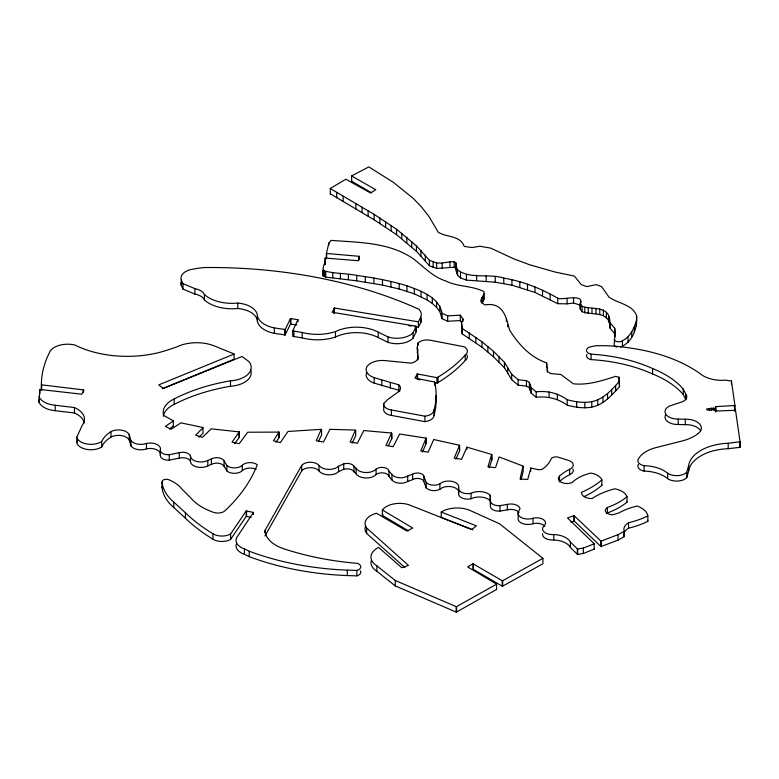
<?xml version="1.0" encoding="UTF-8"?>
<svg xmlns="http://www.w3.org/2000/svg" width="779" height="779" viewBox="0 0 779 779"><rect width="100%" height="100%" fill="white"/><g stroke="black" fill="none" stroke-linecap="round" stroke-linejoin="round"><path stroke-width="1.17" d="M482.035 297.675L481.14 299.954L481.695 302.359L484.665 304.891C502.971 301.96 506.048 316.196 509.495 329.916C518.405 344.23 530.256 357.298 546.654 362.897L547.394 371.31L550.568 373.531L560.89 374.504L573.276 383.784C587.902 385.401 601.894 380.746 615.566 376.364L618.984 377.26L619.509 386.657C611.817 395.216 603.637 404.71 591.787 407.105C583.549 408.644 575.184 407.29 567.18 405.148C558.154 398.595 547.238 395.966 536.195 397.271L531.259 393.249L529.379 387.767L529.379 382.333L526.438 380.707L518.123 379.704L511.676 374.232L504.461 362.313L493.497 351.368L482.006 341.777L462.161 328.397L461.528 322.672L463.028 319.098L460.35 315.222L447.662 315.836L442.063 313.236C438.83 296.906 420.757 290.81 406.969 285.844C390.61 280.722 373.677 277.791 356.743 275.396C345.905 273.283 334.376 273.76 323.85 270.771C321.182 267.908 326.508 262.065 325.164 258.053L358.321 260.722L359.187 256.31L326.411 253.457L328.845 243.087L331.104 240.37C359.002 242.532 389.305 242.201 413.298 258.774C423.679 266.603 432.588 276.769 445.403 280.839C457.536 286.993 472.055 285.533 483.934 291.58L484.392 298.922L482.035 303.109L482.035 297.675L484.392 293.488M325.155 264.237L325.164 263.487M620.532 347.044A4.616 2.668 0 0 0 622.44 346.168C633.278 340.462 637.553 327.229 636.589 315.592C632.412 304.258 617.679 303.557 608.925 297.042L601.748 286.769L596.286 284.627L586.733 286.604L581.231 284.588L574.405 276.097L555.067 272.046L529.184 264.617L513.371 258.677L490.682 248.112L479.835 246.242L472.23 247.556L464.255 246.417C460.243 235.17 446.727 237.614 438.265 232.259L428.966 216.513L421.643 207.146L413.347 198.47L393.453 182.403L368.837 166.91L351.543 175.937L375.78 189.716L370.59 192.988L345.866 179.228L330.238 188.499L374.095 214.342L396.54 229.24L416.444 245.862L429.404 260.264L436.639 263L442.209 263.059L449.95 261.763L454.157 261.822L455.939 262.942L456.582 272.699L457.594 275.338L460.516 277.899L466.436 280.119L495.21 282.222L511.939 285.182L535.037 292.446L557.783 303.693L567.112 303.849L573.548 303.021L580.9 305.378M636.414 325.953L636.589 315.592M84.307 422.948A25.464 14.704 0 0 0 74.433 412.967L55.221 410.708A19.894 11.49 0 0 1 38.95 402.12L39.836 389.451L81.853 394.213L83.635 389.928L41.375 384.807A198.83 114.795 0 0 1 49.135 353.286A18.803 10.857 0 0 1 74.891 345.019A79.565 45.932 0 0 0 167.485 350.034L176.249 347.161A30.907 17.849 0 0 1 214.098 345.837L234.206 354.017L158.721 384.884L163.347 388.429L242.045 356.48L248.735 361.446A23.292 13.447 0 0 1 230.496 380.824A145.809 84.181 0 0 0 174.184 398.926A30.293 17.489 0 0 0 163.619 415.402L173.386 420.835L165.44 426.395L171.127 429.258L180.923 422.851L202.891 427.505L203.066 433.212L198.918 437.204M38.95 402.12L39.388 398.507M234.586 443.728L239.241 437.467L239.25 431.907L211.226 428.849L202.355 437.35L195.646 435.188L203.066 427.778M239.241 437.467L238.978 431.77M616.939 347.054A4.616 2.668 0 0 1 614.173 345.058L615.118 332.243L614.738 328.319L609.908 322.584C610.22 304.92 592.644 310.188 582.088 306.274L580.238 303.752C584.941 293.05 561.659 300.528 557.783 298.25C541.103 288.503 522.845 281.355 503.76 278.093C488.852 273.215 470.458 279.583 457.594 269.894L456.582 267.265M615.03 336.694L614.738 333.753L609.908 328.017C610.22 310.354 592.644 315.622 582.088 311.717L580.238 309.185L580.725 301.152M417.797 359.947L417.31 347.327L418.119 343.003A10.215 5.891 0 0 1 430.982 340.365L464.401 346.83A11.247 6.495 0 0 1 465.267 355.039L465.267 360.473A165.197 95.369 0 0 1 438.012 382.567L437.107 383.112L434.809 382.674M417.31 352.76L417.914 349.518M461.684 322.594L460.204 320.568L447.662 321.269L442.063 318.669L439.833 311.61L436.6 307.345L432.316 303.459L427.096 299.925L414.311 293.858L399.14 288.98L382.489 285.104L356.743 280.829L325.729 277.11L322.944 275.717L323.616 272.426M239.241 432.033L232.045 442.092L239.202 443.709L247.732 432.218L278.97 432.111L273.419 440.748L280.304 442.638L288.016 431.449L321.26 429.346L316.245 440.778L323.48 442.014L329.936 429.346L355.419 430.066L350.122 441.985L357.366 443.222L363.822 430.553L391.535 433.036L385.965 445.452L393.21 446.688L399.656 434.02L426.055 438.149L420.767 450.953L428.138 452.18L433.718 439.522L459.581 445.306L454.196 458.101L461.577 459.289L466.962 447.156L491.637 454.449L487.946 466.923L495.541 467.624L499.105 456.961L523.001 466.046L520.07 478.978L527.695 479.494L530.889 468.004L537.325 469.494A5.102 2.95 0 0 0 543.265 468.617L546.371 465.92A45.221 26.106 0 0 0 551.172 458.753A5.122 2.95 0 0 1 558.942 457.409L567.794 460.165A9.27 5.356 0 0 1 569.644 469.299L569.644 474.732A50.129 28.94 0 0 0 559.507 481.549A8.579 4.956 0 0 0 559.234 481.841M521.054 479.65L523.137 471.655L523.137 466.222M638.4 464.313A9.085 5.239 0 0 0 644.087 471.1A29.904 17.265 0 0 1 667.671 478.696A11.704 6.758 0 0 0 686.727 477.731L686.727 472.288L688.655 465.491A42.407 24.48 0 0 1 728.19 443.261L740.05 441.771L735.532 410.319L715.998 410.991L715.502 406.638L734.918 405.499L731.462 381.028L725.463 380.171A25.921 14.967 0 0 1 702.21 375.205A128.739 74.326 0 0 0 629.997 348.018A107.103 61.833 0 0 0 595.779 345.749L590.316 346.84A6.904 3.983 0 0 0 586.499 350.647A6.904 3.983 0 0 0 591.076 354.172A119.43 68.951 0 0 1 652.607 368.535A94.415 54.511 0 0 1 683.241 389.072L685.656 393.901L685.656 399.335A10.731 6.193 0 0 1 685.958 399.705M686.727 477.731L688.655 470.925L688.655 465.491M614.173 339.625A4.616 2.668 0 0 0 617.669 341.747A4.616 2.668 0 0 0 622.44 340.735C630.279 337.015 634.125 328.436 636.414 320.52M489.231 467.76L491.792 460.077L491.792 454.644M256.106 469.416A8.851 5.112 0 0 0 242.298 470.652A9.007 5.2 0 0 1 226.874 470.964L224.07 466.251A7.595 4.382 0 0 0 211.382 464.42L207.827 465.861A10.341 5.969 0 0 1 196.649 466.923A10.341 5.969 0 0 1 190.485 461.431A8.033 4.635 0 0 0 179.287 458.11L169.257 460.155A7.868 4.547 0 0 1 160.328 455.452A10.224 5.901 0 0 0 156.774 449.795A10.224 5.901 0 0 0 146.481 448.879A10.575 6.105 0 0 1 130.96 445.948L130.969 440.515L129.207 434.614A11.149 6.436 0 0 0 111.008 431.585L111.008 437.019A39.447 22.776 0 0 0 101.708 446.98A14.343 8.277 0 0 1 86.829 449.415A14.343 8.277 0 0 1 76.77 442.638L76.77 437.204L82.301 425.207A25.464 14.704 0 0 0 74.433 407.534L55.221 405.265A19.894 11.49 0 0 1 38.95 396.686M76.77 442.638L77.569 440.622M422.422 452.024L426.074 443.709L426.074 438.275M455.881 459.172L459.591 450.866L459.591 445.432M318.66 441.06L321.571 435.023L321.571 429.58M352.137 443.095L355.691 435.734L355.691 430.3M388.38 445.734L391.779 438.694L391.779 433.26M285.143 334.931L285.143 329.498L290.479 318.621L297.938 319.682L292.7 330.919L292.7 336.353L302.194 337.901A36.321 20.965 0 0 0 335.486 337.015A32.28 18.638 0 0 1 378.263 337.599L388 342.332A18.151 10.478 0 0 0 413.094 338.096L416.161 331.854L415.947 326.187L332.136 312.252L334.532 308.065L418.42 321.834L420.728 317.15A19.086 11.023 0 0 0 419.024 309.321A336.703 194.39 0 0 0 205.189 267.528A51.073 29.485 0 0 0 193.25 269.115A16.077 9.28 0 0 0 181.303 280.021L181.303 285.455L182.968 289.077L194.886 294.063A14.373 8.296 0 0 1 204.4 299.915A32.601 18.823 0 0 0 237.77 308.503A22.893 13.214 0 0 1 257.421 321.445A25.317 14.616 0 0 0 274.325 333.354L285.143 334.931L290.479 324.054L290.479 318.621M413.094 338.096L413.094 332.662L416.161 326.42M414.827 326.674L418.42 327.268L420.728 322.584A19.086 11.023 0 0 0 421.04 318.212M544.774 526.283A8.861 5.122 0 0 0 533.06 523.702A9.961 5.745 0 0 1 522.368 523.488A9.961 5.745 0 0 1 518.181 517.801L518.181 512.368L520.031 508.599A9.231 5.326 0 0 0 507.363 504.383L500.011 505.629A8.248 4.762 0 0 1 490.468 500.342L490.215 495.288A12.552 7.245 0 0 0 471.061 493.302A9.056 5.229 0 0 1 458.588 488.141A10.185 5.881 0 0 0 452.365 481.441A10.185 5.881 0 0 0 439.901 483.876A8.735 5.044 0 0 1 426.181 482.405L423.873 476.222A6.544 3.778 0 0 0 419.365 473.165A6.544 3.778 0 0 0 412.636 474.168L407.699 476.047A9.582 5.531 0 0 1 391.954 474.547L389.013 471.149A7.157 4.129 0 0 0 383.804 467.536A7.157 4.129 0 0 0 376.111 469.075A10.916 6.3 0 0 1 365.721 472.532A10.916 6.3 0 0 1 356.11 468.393L353.997 466.329A7.167 4.138 0 0 0 343.714 463.885L338.553 466.202A10.828 6.251 0 0 1 328.387 469.386A10.828 6.251 0 0 1 319.039 465.462A9.543 5.511 0 0 0 310.373 462.239A9.543 5.511 0 0 0 301.677 465.443L264.957 530.567L264.957 532.739M740.05 441.771L739.982 447.331L728.19 448.694A42.407 24.48 0 0 0 688.655 470.925M264.957 536.001L301.677 470.876L301.677 465.443M465.267 355.039A165.197 95.369 0 0 1 438.012 377.133L437.107 377.669L417.359 373.969L414.895 378.097L434.633 382.031L434.633 385.293M169.413 429.054L173.279 426.132M275.902 442.326L278.999 437.662L278.999 432.228M130.96 440.515A10.575 6.105 0 0 0 146.481 443.436A10.224 5.901 0 0 1 156.774 444.361A10.224 5.901 0 0 1 160.328 450.019A7.868 4.547 0 0 0 169.257 454.722L179.287 452.667A8.033 4.635 0 0 1 190.485 455.997A10.341 5.969 0 0 0 196.649 461.48A10.341 5.969 0 0 0 207.827 460.418L211.382 458.987A7.595 4.382 0 0 1 224.07 460.817L226.874 465.53A9.007 5.2 0 0 0 242.308 465.219A8.851 5.112 0 0 1 257.274 464.761A260.984 150.678 0 0 1 225.306 510.479A8.345 4.82 0 0 1 213.709 512.416A59.408 34.295 0 0 1 190.884 498.044L181.809 488.988A39.291 22.679 0 0 0 168.712 479.689A4.372 2.522 0 0 0 163.96 479.728A4.372 2.522 0 0 0 162.071 482.23L162.071 487.673A68.211 39.378 0 0 0 173.746 507.489L185.421 518.201A204.137 117.853 0 0 0 212.94 539.185A12.113 6.992 0 0 0 230.613 539.399L230.613 533.966L246.203 510.946L253.448 512.426L236.826 537.383A17.177 9.923 0 0 0 244.431 548.893L249.241 551.211A204.137 117.853 0 0 0 347.346 570.14L356.879 570.432A6.953 4.012 0 0 0 360.765 566.976A6.953 4.012 0 0 0 357.327 563.363A207.75 119.947 0 0 1 283.984 548.854A37.694 21.763 0 0 1 264.957 530.567M230.613 539.399L246.203 516.38L251.159 517.344M330.325 193.815L374.095 219.785L396.54 234.674L416.444 251.296L429.404 265.697L436.639 268.434L454.157 267.265L455.939 268.385L456.582 272.699M351.631 181.254L371.583 192.773M408.517 530.869L382.353 515.416L382.353 509.972L412.753 528.035L406.989 531.083L376.471 513.234A19.621 11.325 0 0 0 366.617 527.977L408.498 565.408L401.798 567.745L378.516 547.394A22.464 12.97 0 0 0 376.841 565.836L395.265 580.472L456.358 606.705L496.642 584.153L467.692 566.946L473.009 563.743L502.426 580.852L542.914 558.329L499.573 523.809L470.964 510.849A21.627 12.483 0 0 0 441.216 512.037L441.216 517.47L472.911 529.866M371.125 560.997A22.464 12.97 0 0 0 376.841 571.27L395.265 585.905L456.358 612.148L496.554 589.43M529.379 382.333L531.259 387.815L536.195 391.827C547.238 390.532 558.154 393.161 567.18 399.715C575.184 401.857 583.549 403.21 591.787 401.672C603.637 399.276 611.817 389.782 619.509 381.223M435.928 395.586A165.197 95.379 0 0 1 434.069 415.334A11.247 6.495 0 0 1 424.945 421.643L391.389 415.411A10.205 5.891 0 0 1 383.735 408.887L383.735 403.454L387.533 399.695L397.884 392.197A10.555 6.096 0 0 0 398.78 384.826L374.154 377.669A16.515 9.533 0 0 1 366.851 366.763A16.515 9.533 0 0 1 383.92 360.492L411.108 363.15A10.555 6.096 0 0 0 417.953 356.909L417.31 347.327M162.207 388.731L234.08 359.246M542.583 533.566A9.952 5.745 0 0 0 553.762 539.993A18.482 10.672 0 0 1 570.384 547.433L577.502 554.453L583.374 553.48L594.221 549.078M285.143 329.498L274.325 327.92A25.317 14.616 0 0 1 257.421 316.011A22.893 13.214 0 0 0 237.77 303.07A32.601 18.823 0 0 1 204.39 294.481A14.373 8.296 0 0 0 194.886 288.629L182.968 283.644L181.303 280.021M473.009 563.743L473.009 569.176L502.426 586.285L542.914 563.762L542.914 558.329M518.181 512.368A9.961 5.745 0 0 0 522.368 518.054A9.961 5.745 0 0 0 533.06 518.259A8.861 5.122 0 0 1 542.564 519.106A8.861 5.122 0 0 1 545.144 524.452L542.69 527.753A9.952 5.745 0 0 0 553.762 534.55A18.482 10.672 0 0 1 570.384 541.999L577.502 549.02L583.374 548.046L594.26 543.791L567.521 517.986L573.977 515.581L600.979 541.162L618.068 534.647L624.213 531.249A16.252 9.387 0 0 1 628.526 522.738A69.662 40.216 0 0 0 647.855 515.893L647.855 521.336A69.662 40.216 0 0 1 628.526 528.172A16.252 9.387 0 0 0 624.213 536.682L618.068 540.081L600.979 546.595L574.357 521.093L570.822 522.115M290.479 324.054L296.76 324.931M301.677 470.876A9.543 5.511 0 0 1 310.373 467.673A9.543 5.511 0 0 1 319.039 470.896A10.828 6.251 0 0 0 328.387 474.82A10.828 6.251 0 0 0 338.553 471.636L343.714 469.318A7.167 4.138 0 0 1 353.997 471.772L356.11 473.836A10.916 6.3 0 0 0 365.721 477.975A10.916 6.3 0 0 0 376.111 474.518A7.157 4.129 0 0 1 383.804 472.97A7.157 4.129 0 0 1 389.013 476.592L391.954 479.981A9.582 5.531 0 0 0 407.699 481.48L412.636 479.611A6.544 3.778 0 0 1 419.365 478.598A6.544 3.778 0 0 1 423.873 481.656L426.181 487.839A8.735 5.044 0 0 0 439.901 489.309A10.185 5.881 0 0 1 452.365 486.885A10.185 5.881 0 0 1 458.578 493.574A9.056 5.229 0 0 0 471.061 498.745A12.552 7.245 0 0 1 490.215 500.722L490.468 505.775A8.248 4.762 0 0 0 500.011 511.063L507.363 509.817A9.231 5.326 0 0 1 519.106 512.319M711.519 408.264L706.65 408.975L706.874 409.89L707.945 410.114L711.899 409.783L714.791 409.238L714.557 408.323L711.519 408.264L711.519 410.445M334.318 313.509L334.532 308.065M685.656 393.901A10.731 6.193 0 0 1 680.213 402.451L669.288 406.141A12.824 7.401 0 0 0 665.909 414.418A12.824 7.401 0 0 0 678.236 419.073L685.306 419.219A15.376 8.871 0 0 1 699.63 423.971A15.376 8.871 0 0 1 698.237 433.465M665.626 414.817A12.824 7.401 0 0 0 678.236 424.506L685.306 424.662A15.376 8.871 0 0 1 700.769 431.05M236.514 543.45A17.177 9.923 0 0 0 244.431 554.327L249.241 556.644A204.137 117.853 0 0 0 347.346 575.574L356.879 575.866A6.953 4.012 0 0 0 360.307 570.822M461.528 322.672L462.161 333.831L482.006 347.21L493.497 356.811L504.461 367.746L511.676 379.665L518.123 385.138L526.438 386.141L529.379 387.767M292.7 330.919L302.194 332.467A36.321 20.965 0 0 0 335.486 331.581A32.28 18.638 0 0 1 378.263 332.166L388 336.898A18.151 10.478 0 0 0 413.094 332.662M408.839 325.69L411.234 326.089M383.735 403.454A10.205 5.891 0 0 0 391.389 409.978L424.945 416.2A11.247 6.495 0 0 0 434.069 409.9A165.197 95.379 0 0 0 434.633 382.031M419.871 379.84L417.573 379.402L417.573 373.969M366.578 372.81A16.515 9.533 0 0 0 374.154 383.102L398.78 390.26A10.555 6.096 0 0 1 399.783 391.37M441.216 512.037L476.397 525.864L471.782 529.516L408.215 504.51A18.969 10.945 0 0 0 382.353 509.972M365.74 525.971A19.621 11.325 0 0 0 366.617 533.411L404.924 567.54M162.071 482.23A68.211 39.378 0 0 0 173.746 502.056L185.421 512.767A204.137 117.853 0 0 0 212.94 533.742A12.113 6.992 0 0 0 230.613 533.966M491.792 460.077L491.637 454.449M683.241 389.072L683.241 394.505L685.656 399.335M129.207 434.614L129.207 440.047L130.969 445.948M426.074 443.709L425.86 438.051M278.999 437.662L278.746 432.043M459.591 450.866L459.415 445.208M734.266 406.278L734.918 410.932L734.918 405.499M739.709 444.79L740.05 447.204M619.509 386.657L618.984 377.26M391.779 438.694L391.535 433.036M416.161 331.854L415.947 326.187M739.797 441.966L739.797 447.399M734.626 405.693L734.626 411.137M731.462 381.028L731.462 384.29M728.19 443.261L728.19 448.694M715.697 406.589L715.697 412.023M714.557 408.323L714.557 410.504M713.496 408.108L713.496 410.28M709.542 408.43L709.542 410.601M685.306 419.219L685.306 424.662M678.236 419.073L678.236 424.506M698.237 433.465A40.06 23.127 0 0 1 680.125 441.479L656.58 447.458A31.881 18.404 0 0 0 638.624 458.549A9.085 5.239 0 0 0 644.087 465.667A29.904 17.265 0 0 1 667.671 473.262L667.671 478.696M652.607 368.535L652.607 373.969A94.415 54.511 0 0 1 683.241 394.505M644.087 465.667L644.087 471.1M634.34 326.985L634.34 332.429M631.73 331.611L631.73 337.044M628.526 522.738L628.526 528.172M628.02 337.122L628.02 342.565M569.644 469.299A50.129 28.94 0 0 0 559.507 476.115A8.579 4.956 0 0 0 561.299 482.308A8.579 4.956 0 0 0 572.176 482.503A38.444 22.192 0 0 1 590.988 473.057A16.495 9.523 0 0 1 601.885 479.854A83.947 48.464 0 0 1 581.475 492.328A10.361 5.979 0 0 0 592.011 498.579A63.878 36.876 0 0 1 614.787 488.822A18.073 10.429 0 0 1 627.007 496.729L627.007 502.163A68.007 39.262 0 0 1 607.386 512.923A7.391 4.265 0 0 0 606.481 513.595M624.213 531.249L624.213 536.682M622.44 340.735L622.44 346.168M618.068 534.647L618.068 540.081M615.624 385.459L615.624 390.892M614.738 328.319L614.738 333.753M611.7 389.646L611.7 395.08M609.908 322.584L609.908 328.017M608.662 316.517L608.662 321.951M607.542 393.57L607.542 399.014M627.007 496.729A68.007 39.262 0 0 1 607.386 507.489L607.386 512.923M606.403 312.447L606.403 317.89M603.374 309.984L603.374 315.427M602.965 397.027L602.965 402.47M601.885 479.854L601.885 485.288A83.947 48.464 0 0 1 584.308 496.496M601.261 541.142L601.261 546.576M600.813 541.084L600.813 546.517M599.801 308.718L599.801 314.161M597.775 399.802L597.775 405.236M595.925 308.25L595.925 313.684M594.221 543.645L594.124 549.331M591.982 308.172L591.982 313.606M591.787 401.672L591.787 407.105M591.076 354.172L591.076 359.606A119.43 68.951 0 0 1 652.607 373.969M588.194 308.085L588.194 313.518M584.825 307.588L584.825 313.022M584.825 402.422L584.825 407.855M583.374 548.046L583.374 553.48M582.088 306.274L582.088 311.717M580.501 302.418L580.501 307.861M580.238 303.752L580.238 309.185M577.706 549.02L577.706 554.453M577.346 548.942L577.346 554.375M576.684 401.837L576.684 407.281M574.357 515.659L574.357 521.093M573.977 515.581L573.977 521.015M573.548 297.588L573.548 303.021M570.384 541.999L570.384 547.433M567.18 399.715L567.18 405.148M567.112 298.406L567.112 303.849M559.507 476.115L559.507 481.549M557.783 298.25L557.783 303.693M557.316 394.203L557.316 399.637M553.762 534.55L553.762 539.993M550.101 294.014L550.101 299.457M549.098 391.856L549.098 397.3M547.394 367.795L547.394 372.138M546.654 362.897L546.654 367.24M542.544 290.275L542.544 295.718M536.195 391.827L536.195 397.271M535.037 287.003L535.037 292.446M533.06 518.259L533.06 523.702M531.259 387.815L531.259 393.249M530.665 468.15L530.665 471.412M529.993 384.67L529.993 390.104M527.49 284.179L527.49 289.613M526.438 380.707L526.438 386.141M519.817 281.764L519.817 287.198M518.123 379.704L518.123 385.138M511.939 279.749L511.939 285.182M511.676 374.232L511.676 379.665M507.606 324.561L507.606 326.742M507.674 368.068L507.674 373.501M507.363 504.383L507.363 509.817M506.36 319.371L506.36 321.542M504.461 362.313L504.461 367.746M503.76 278.093L503.76 283.537M502.679 580.803L502.679 586.236M502.231 580.793L502.231 586.227M500.011 505.629L500.011 511.063M498.998 356.636L498.998 362.069M496.544 584.26L496.544 589.693M495.21 276.788L495.21 282.222M493.497 351.368L493.497 356.811M490.468 500.342L490.468 505.775M490.215 495.288L490.215 500.722M487.858 346.451L487.858 351.884M486.193 275.805L486.193 281.238M483.438 295.514L483.438 300.957M482.006 341.777L482.006 347.21M481.14 299.954L481.14 302.125M476.631 275.104L476.631 280.547M475.833 337.268L475.833 342.702M473.408 563.762L473.408 569.206M471.061 493.302L471.061 498.745M469.25 332.837L469.25 338.271M466.962 447.156L466.962 449.327M466.436 274.675L466.436 280.119M463.028 319.098L463.028 321.269M462.161 328.397L462.161 333.831M460.516 272.465L460.516 277.899M460.204 315.125L460.35 320.656M458.588 488.141L458.588 493.574M457.594 269.894L457.594 275.338M456.572 606.656L456.572 612.09M456.387 264.85L456.387 270.284M456.163 606.675L456.163 612.109M455.939 262.942L455.939 268.385M454.157 261.822L454.157 267.265M449.95 261.763L449.95 267.207M447.662 315.836L447.662 321.269M442.209 263.059L442.209 268.502M442.063 313.236L442.063 318.669M439.833 306.176L439.833 311.61M439.901 483.876L439.901 489.309M438.012 377.133L438.012 382.567M437.447 377.455L437.447 382.898M437.107 377.669L437.107 383.112M436.639 263L436.639 268.434M436.6 301.911L436.6 307.345M434.069 409.9L434.069 415.334M433.124 262.085L433.124 267.518M432.316 298.016L432.316 303.459M429.404 260.264L429.404 265.697M427.096 294.491L427.096 299.925M426.181 482.405L426.181 487.839M425.285 255.239L425.285 260.673M424.945 416.2L424.945 421.643M423.873 476.222L423.873 481.656M420.962 250.448L420.962 255.882M421.059 291.297L421.059 296.731M420.728 317.15L420.728 322.584M418.42 321.834L418.42 327.268M418.119 343.003L418.119 345.175M417.953 356.909L417.953 359.09M417.193 374.056L417.193 379.49M416.444 245.862L416.444 251.296M414.311 288.425L414.311 293.858M412.636 474.168L412.636 479.611M411.731 241.471L411.731 246.914M407.699 476.047L407.699 481.48M406.842 237.254L406.842 242.688M406.969 285.844L406.969 291.278M401.779 233.184L401.779 238.617M399.14 283.537L399.14 288.98M398.78 384.826L398.78 390.26M396.54 229.24L396.54 234.674M395.265 580.472L395.265 585.905M391.954 474.547L391.954 479.981M391.389 409.978L391.389 415.411M391.146 225.404L391.146 230.837M390.941 281.492L390.941 286.925M390.337 382.606L390.337 388.049M389.013 471.149L389.013 476.592M388 336.898L388 342.332M385.605 221.655L385.605 227.088M382.489 279.671L382.489 285.104M381.807 380.337L381.807 385.771M379.918 217.974L379.918 223.417M378.263 332.166L378.263 337.599M376.841 565.836L376.841 571.27M376.111 469.075L376.111 474.518M374.095 214.342L374.095 219.785M374.154 377.669L374.154 383.102M373.891 278.064L373.891 283.498M368.136 210.739L368.136 216.173M366.617 527.977L366.617 533.411M365.273 276.642L365.273 282.086M362.06 207.136L362.06 212.579M359.392 256.515L359.392 259.767M359.187 256.31L359.187 259.573M356.879 570.432L356.879 575.866M356.743 275.396L356.743 280.829M356.11 468.393L356.11 473.836M355.876 203.523L355.876 208.967M353.997 466.329L353.997 471.772M351.631 175.82L351.641 181.517M348.408 274.296L348.408 279.729M347.346 570.14L347.346 575.574M343.714 463.885L343.714 469.318M343.179 196.172L343.179 201.615M340.384 273.322L340.384 278.765M338.553 466.202L338.553 471.636M336.694 192.394L336.694 197.837M335.486 331.581L335.486 337.015M334.162 308.163L334.162 313.596M332.789 272.455L332.789 277.889M330.325 188.382L330.325 194.078M328.845 243.087L328.845 245.268M326.635 253.545L326.635 257.888M326.362 253.341L326.362 258.774M325.729 271.676L325.729 277.11M325.164 258.053L325.086 264.841M324.804 271.189L324.804 276.623M323.85 270.771L323.85 276.204M323.081 270.459L323.081 275.893M322.944 270.284L322.944 275.717M319.039 465.462L319.039 470.896M302.194 332.467L302.194 337.901M297.938 319.682L297.938 321.863M293.956 331.124L293.956 336.557M290.849 318.523L290.849 323.957M284.754 329.624L284.754 335.058M274.325 327.92L274.325 333.354M257.421 316.011L257.421 321.445M253.448 512.426L253.448 514.598M249.241 551.211L249.241 556.644M246.592 510.878L246.592 516.311M246.203 510.946L246.203 516.38M244.431 548.893L244.431 554.327M242.308 465.219L242.308 470.652M237.77 303.07L237.77 308.503M234.08 354.114L234.08 359.547M230.496 380.824L230.496 386.257A145.809 84.181 0 0 0 174.184 404.369A30.293 17.489 0 0 0 163.298 416.249M226.874 465.53L226.874 470.964M224.07 460.817L224.07 466.251M212.94 533.742L212.94 539.175M211.382 458.987L211.382 464.42M207.827 460.418L207.827 465.861M204.4 294.481L204.4 299.915M194.886 288.629L194.886 294.063M190.485 455.997L190.485 461.431M185.421 512.767L185.421 518.201M182.968 283.644L182.968 289.077M179.287 452.667L179.287 458.101M174.184 398.926L174.184 404.369M173.746 502.056L173.746 507.489M173.308 420.952L173.308 426.386M169.257 454.722L169.257 460.155M160.328 450.019L160.328 455.452M146.481 443.436L146.481 448.87M111.008 431.585A39.447 22.776 0 0 0 101.708 441.547L101.708 446.98M83.635 389.928L83.635 392.11M83.441 389.724L83.441 391.905M74.433 407.534L74.433 412.967M55.221 405.265L55.221 410.708M41.628 384.982L41.628 390.425M41.375 384.807L41.375 390.24A198.83 114.795 0 0 1 41.55 385.673M39.836 389.451L39.836 393.804M250.38 369.373A23.292 13.447 0 0 1 230.496 386.257M572.906 468.997A9.27 5.356 0 0 1 569.644 474.732M626.725 501.491A18.073 10.429 0 0 1 627.007 502.163M601.583 484.674A16.495 9.523 0 0 1 601.885 485.288M647.631 520.421A23.166 13.37 0 0 1 647.855 521.336M162.071 487.673A4.372 2.522 0 0 1 162.402 486.213M111.008 437.019A11.149 6.436 0 0 1 129.207 440.047M466.991 354.971A11.247 6.495 0 0 1 465.267 360.473M181.303 285.455A16.077 9.28 0 0 1 181.108 282.368M382.353 515.416A18.969 10.945 0 0 1 382.908 514.744M591.076 359.606A6.904 3.983 0 0 1 586.967 354.387M101.708 441.547A14.343 8.277 0 0 1 86.829 443.981A14.343 8.277 0 0 1 76.77 437.204M647.855 515.893A23.166 13.37 0 0 0 637.261 506.038A53.41 30.839 0 0 0 619.032 512.874L613.015 514.724A7.391 4.265 0 0 1 605.965 512.202A7.391 4.265 0 0 1 607.386 507.489M686.727 472.288A11.704 6.758 0 0 1 667.671 473.262"/></g></svg>
